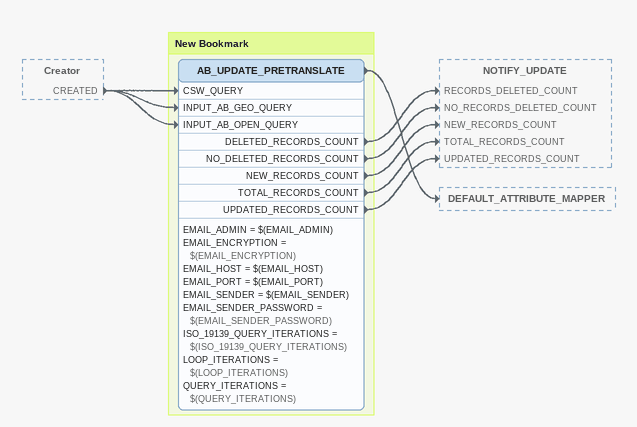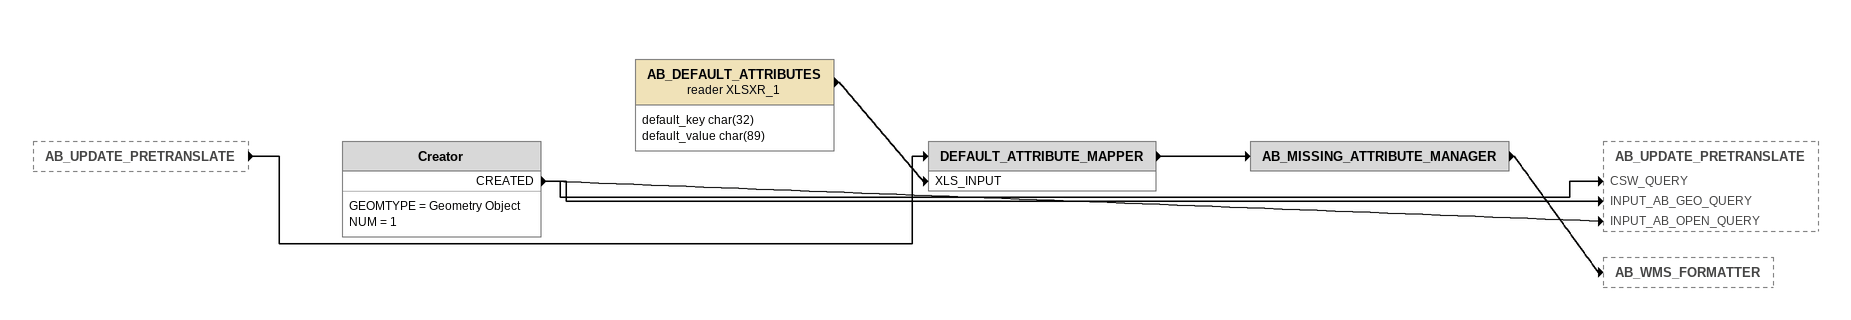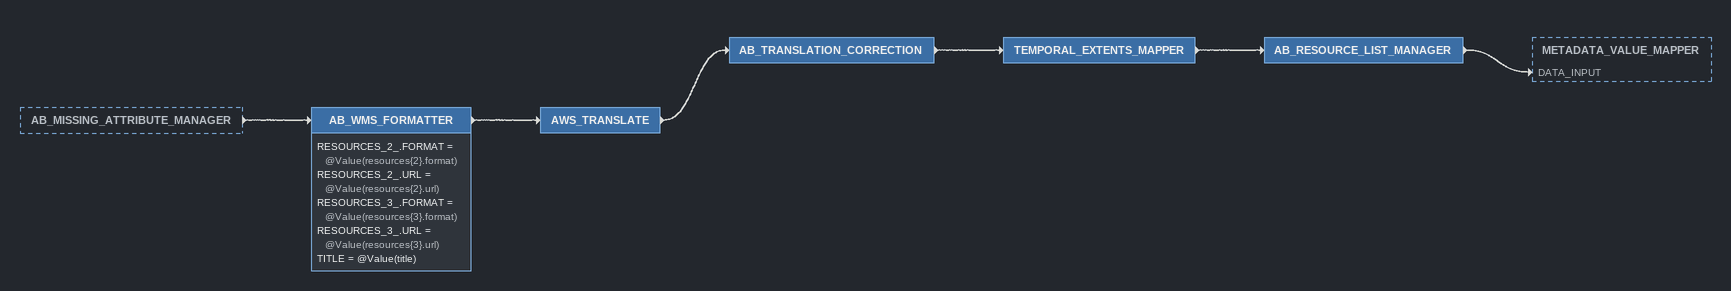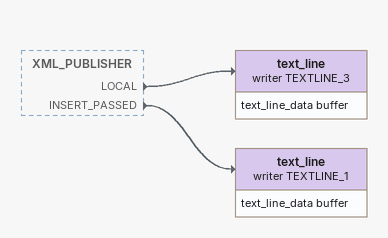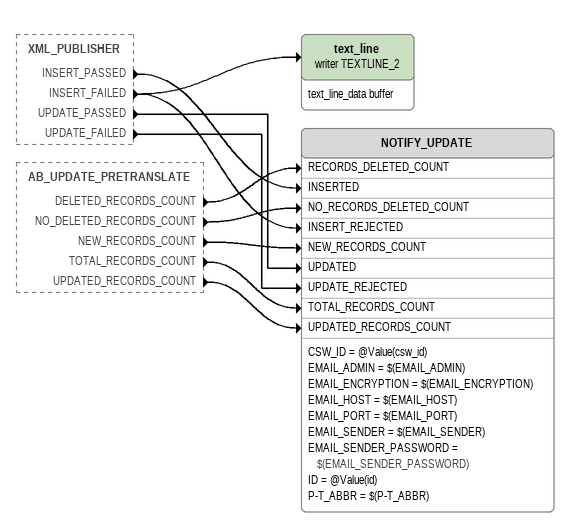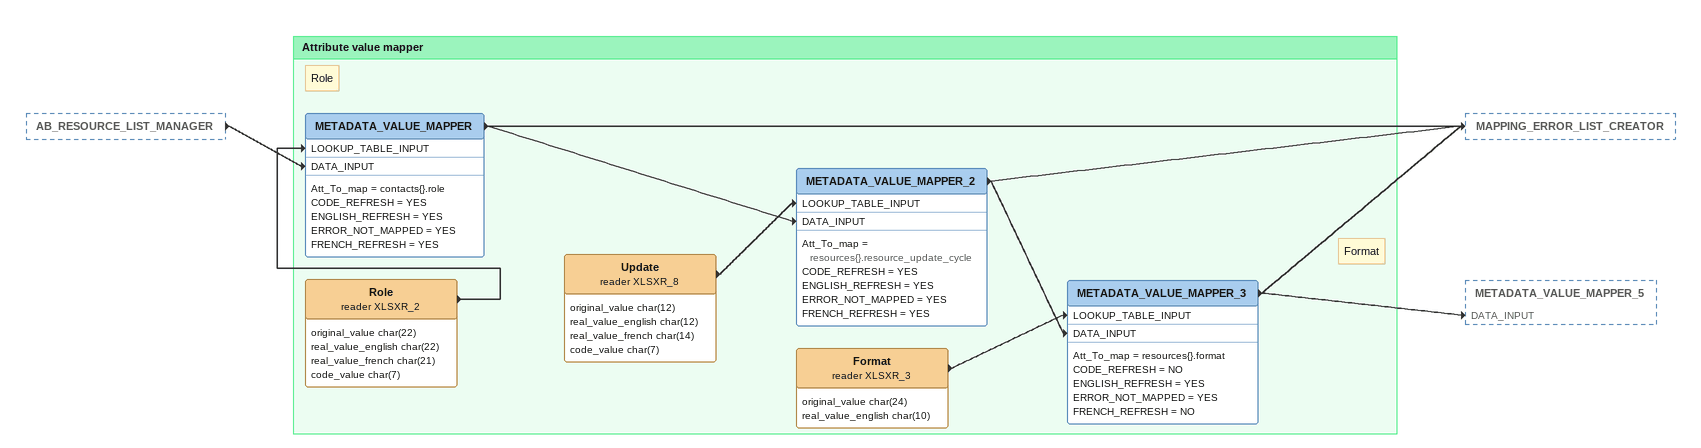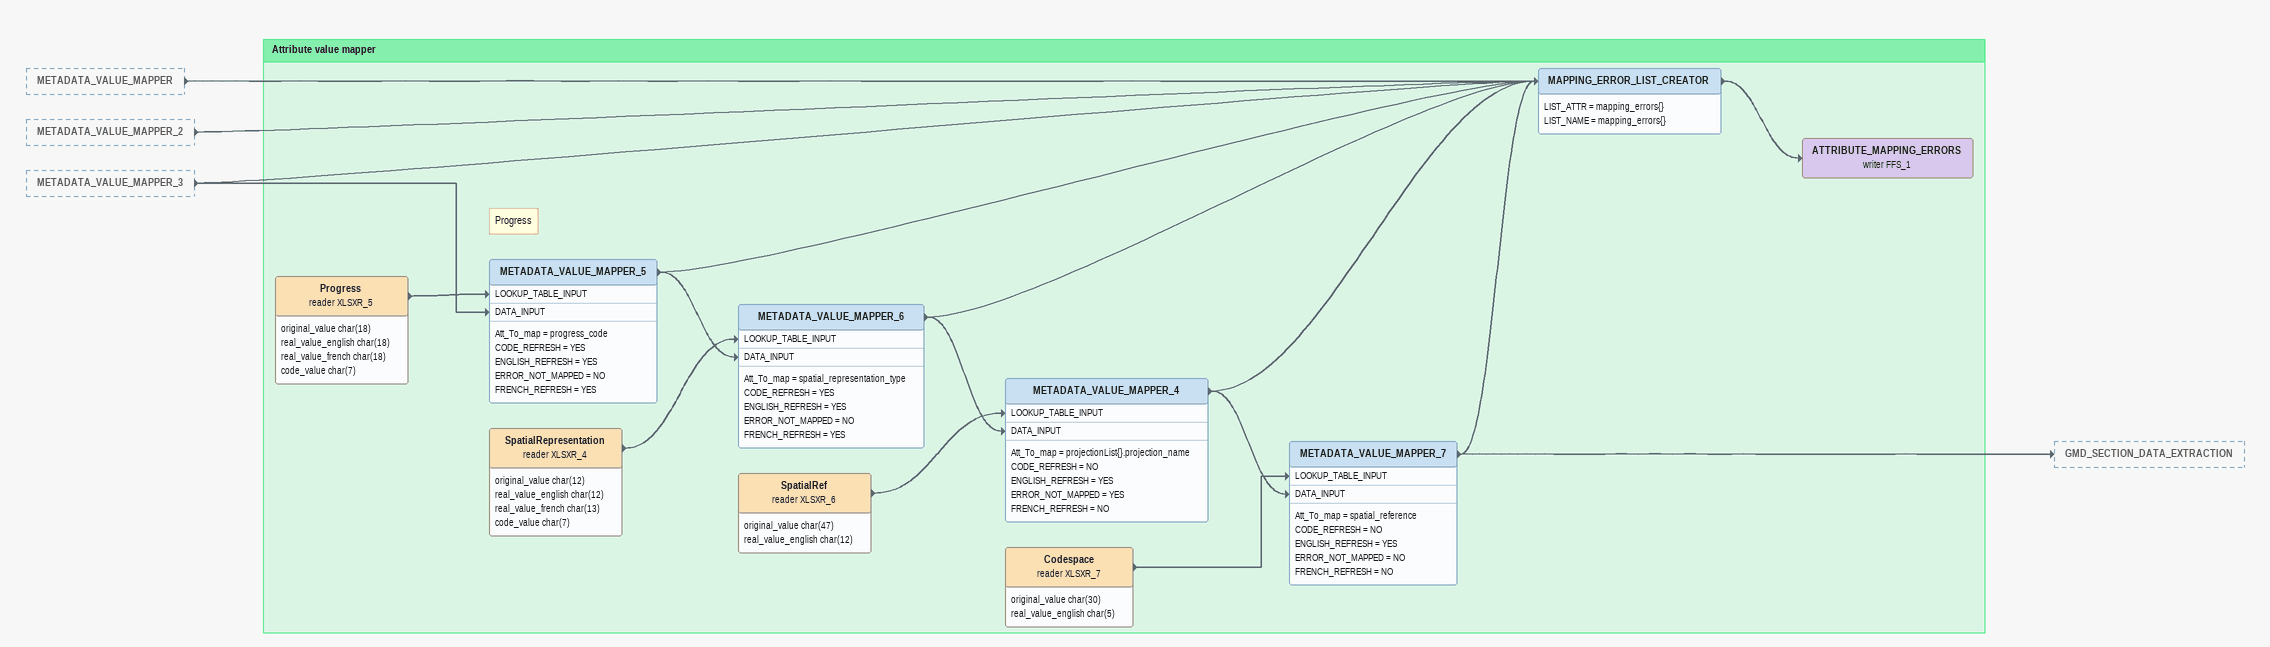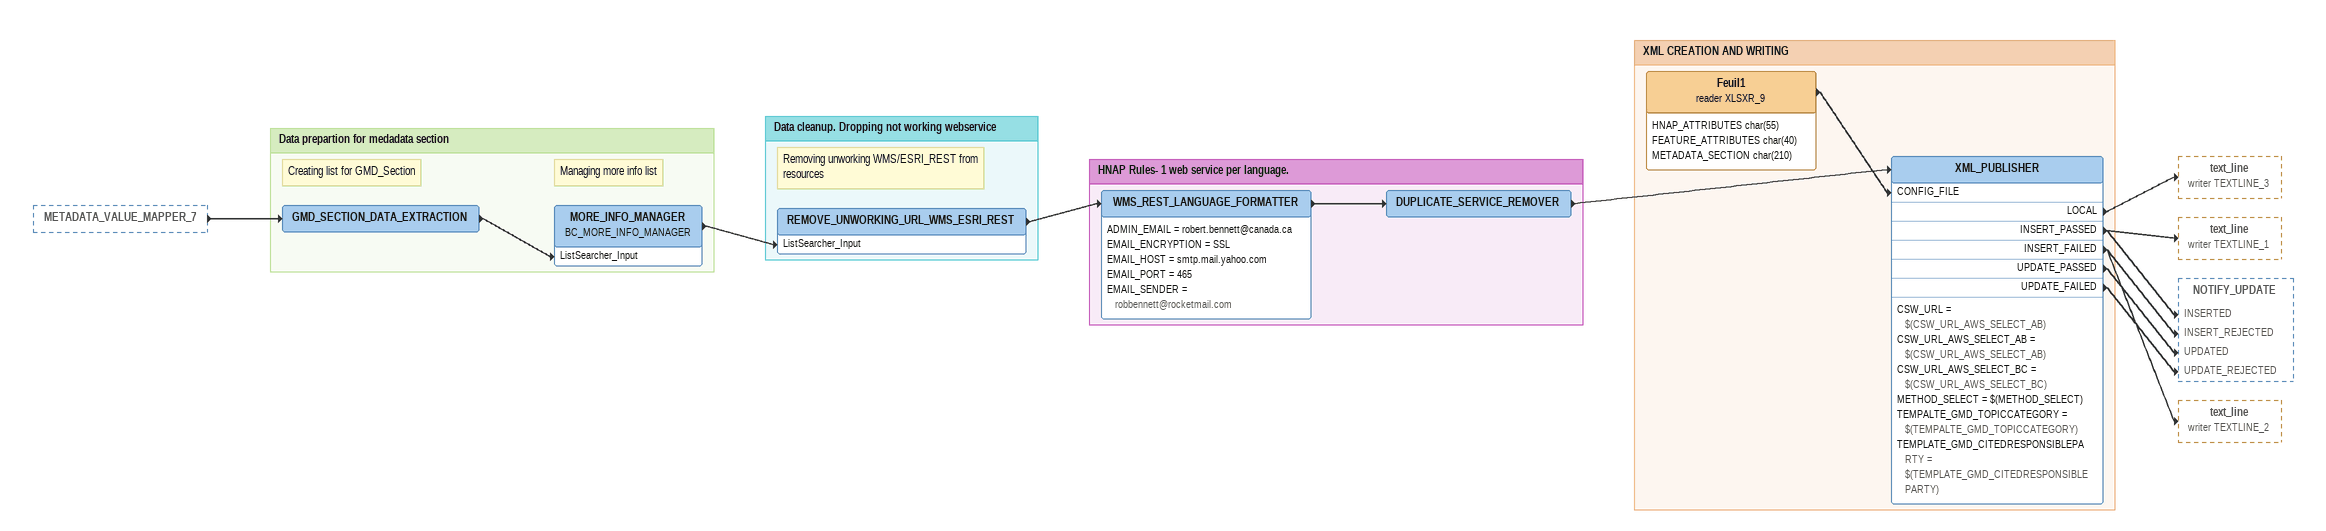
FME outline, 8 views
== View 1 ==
Creator [outside]
    CREATED -> AB_UPDATE_PRETRANSLATE [CSW_QUERY]
    CREATED -> AB_UPDATE_PRETRANSLATE [INPUT_AB_GEO_QUERY]
    CREATED -> AB_UPDATE_PRETRANSLATE [INPUT_AB_OPEN_QUERY]

Bookmark: New Bookmark
AB_UPDATE_PRETRANSLATE
    EMAIL_ADMIN = $(EMAIL_ADMIN)
    EMAIL_ENCRYPTION = $(EMAIL_ENCRYPTION)
    EMAIL_HOST = $(EMAIL_HOST)
    EMAIL_PORT = $(EMAIL_PORT)
    EMAIL_SENDER = $(EMAIL_SENDER)
    EMAIL_SENDER_PASSWORD = $(EMAIL_SENDER_PASSWORD)
    ISO_19139_QUERY_ITERATIONS = $(ISO_19139_QUERY_ITERATIONS)
    LOOP_ITERATIONS = $(LOOP_ITERATIONS)
    QUERY_ITERATIONS = $(QUERY_ITERATIONS)
    DELETED_RECORDS_COUNT -> NOTIFY_UPDATE [RECORDS_DELETED_COUNT]
    NO_DELETED_RECORDS_COUNT -> NOTIFY_UPDATE [NO_RECORDS_DELETED_COUNT]
    NEW_RECORDS_COUNT -> NOTIFY_UPDATE [NEW_RECORDS_COUNT]
    -> DEFAULT_ATTRIBUTE_MAPPER
    TOTAL_RECORDS_COUNT -> NOTIFY_UPDATE [TOTAL_RECORDS_COUNT]
    UPDATED_RECORDS_COUNT -> NOTIFY_UPDATE [UPDATED_RECORDS_COUNT]

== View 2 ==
AB_UPDATE_PRETRANSLATE [outside]
    -> DEFAULT_ATTRIBUTE_MAPPER
Creator
    GEOMTYPE = Geometry Object
    NUM = 1
    CREATED -> AB_UPDATE_PRETRANSLATE [CSW_QUERY]
    CREATED -> AB_UPDATE_PRETRANSLATE [INPUT_AB_GEO_QUERY]
    CREATED -> AB_UPDATE_PRETRANSLATE [INPUT_AB_OPEN_QUERY]
AB_DEFAULT_ATTRIBUTES (reader XLSXR_1)
    attributes: default_key char(32), default_value char(89)
    -> DEFAULT_ATTRIBUTE_MAPPER [XLS_INPUT]
DEFAULT_ATTRIBUTE_MAPPER
    -> AB_MISSING_ATTRIBUTE_MANAGER
AB_MISSING_ATTRIBUTE_MANAGER
    -> AB_WMS_FORMATTER

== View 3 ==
AB_MISSING_ATTRIBUTE_MANAGER [outside]
    -> AB_WMS_FORMATTER
AB_WMS_FORMATTER
    RESOURCES_2_.FORMAT = @Value(resources{2}.format)
    RESOURCES_2_.URL = @Value(resources{2}.url)
    RESOURCES_3_.FORMAT = @Value(resources{3}.format)
    RESOURCES_3_.URL = @Value(resources{3}.url)
    TITLE = @Value(title)
    -> AWS_TRANSLATE
AWS_TRANSLATE
    -> AB_TRANSLATION_CORRECTION
AB_TRANSLATION_CORRECTION
    -> TEMPORAL_EXTENTS_MAPPER
TEMPORAL_EXTENTS_MAPPER
    -> AB_RESOURCE_LIST_MANAGER
AB_RESOURCE_LIST_MANAGER
    -> METADATA_VALUE_MAPPER [DATA_INPUT]

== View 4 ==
XML_PUBLISHER [outside]
    LOCAL -> text_line (writer TEXTLINE_3)
    INSERT_PASSED -> text_line (writer TEXTLINE_1)
text_line (writer TEXTLINE_3)
    attributes: text_line_data buffer
text_line (writer TEXTLINE_1)
    attributes: text_line_data buffer

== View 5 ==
XML_PUBLISHER [outside]
    INSERT_PASSED -> NOTIFY_UPDATE [INSERTED]
    INSERT_FAILED -> text_line (writer TEXTLINE_2)
    INSERT_FAILED -> NOTIFY_UPDATE [INSERT_REJECTED]
    UPDATE_PASSED -> NOTIFY_UPDATE [UPDATED]
    UPDATE_FAILED -> NOTIFY_UPDATE [UPDATE_REJECTED]
AB_UPDATE_PRETRANSLATE [outside]
    DELETED_RECORDS_COUNT -> NOTIFY_UPDATE [RECORDS_DELETED_COUNT]
    NO_DELETED_RECORDS_COUNT -> NOTIFY_UPDATE [NO_RECORDS_DELETED_COUNT]
    NEW_RECORDS_COUNT -> NOTIFY_UPDATE [NEW_RECORDS_COUNT]
    TOTAL_RECORDS_COUNT -> NOTIFY_UPDATE [TOTAL_RECORDS_COUNT]
    UPDATED_RECORDS_COUNT -> NOTIFY_UPDATE [UPDATED_RECORDS_COUNT]
text_line (writer TEXTLINE_2)
    attributes: text_line_data buffer
NOTIFY_UPDATE
    CSW_ID = @Value(csw_id)
    EMAIL_ADMIN = $(EMAIL_ADMIN)
    EMAIL_ENCRYPTION = $(EMAIL_ENCRYPTION)
    EMAIL_HOST = $(EMAIL_HOST)
    EMAIL_PORT = $(EMAIL_PORT)
    EMAIL_SENDER = $(EMAIL_SENDER)
    EMAIL_SENDER_PASSWORD = $(EMAIL_SENDER_PASSWORD)
    ID = @Value(id)
    P-T_ABBR = $(P-T_ABBR)

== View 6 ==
AB_RESOURCE_LIST_MANAGER [outside]
    -> METADATA_VALUE_MAPPER [DATA_INPUT]

Bookmark: Attribute value mapper
Role (reader XLSXR_2)
    attributes: original_value char(22), real_value_english char(22), real_value_french char(21), code_value char(7)
    -> METADATA_VALUE_MAPPER [LOOKUP_TABLE_INPUT]
Note: Role
METADATA_VALUE_MAPPER
    Att_To_map = contacts{}.role
    CODE_REFRESH = YES
    ENGLISH_REFRESH = YES
    ERROR_NOT_MAPPED = YES
    FRENCH_REFRESH = YES
    -> METADATA_VALUE_MAPPER_2 [DATA_INPUT]
    -> MAPPING_ERROR_LIST_CREATOR
Update (reader XLSXR_8)
    attributes: original_value char(12), real_value_english char(12), real_value_french char(14), code_value char(7)
    -> METADATA_VALUE_MAPPER_2 [LOOKUP_TABLE_INPUT]
METADATA_VALUE_MAPPER_2
    Att_To_map = resources{}.resource_update_cycle
    CODE_REFRESH = YES
    ENGLISH_REFRESH = YES
    ERROR_NOT_MAPPED = YES
    FRENCH_REFRESH = YES
    -> MAPPING_ERROR_LIST_CREATOR
    -> METADATA_VALUE_MAPPER_3 [DATA_INPUT]
Format (reader XLSXR_3)
    attributes: original_value char(24), real_value_english char(10)
    -> METADATA_VALUE_MAPPER_3 [LOOKUP_TABLE_INPUT]
Note: Format
METADATA_VALUE_MAPPER_3
    Att_To_map = resources{}.format
    CODE_REFRESH = NO
    ENGLISH_REFRESH = YES
    ERROR_NOT_MAPPED = YES
    FRENCH_REFRESH = NO
    -> METADATA_VALUE_MAPPER_5 [DATA_INPUT]
    -> MAPPING_ERROR_LIST_CREATOR

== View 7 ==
METADATA_VALUE_MAPPER [outside]
    -> MAPPING_ERROR_LIST_CREATOR
METADATA_VALUE_MAPPER_2 [outside]
    -> MAPPING_ERROR_LIST_CREATOR
METADATA_VALUE_MAPPER_3 [outside]
    -> METADATA_VALUE_MAPPER_5 [DATA_INPUT]
    -> MAPPING_ERROR_LIST_CREATOR

Bookmark: Attribute value mapper
Progress (reader XLSXR_5)
    attributes: original_value char(18), real_value_english char(18), real_value_french char(18), code_value char(7)
    -> METADATA_VALUE_MAPPER_5 [LOOKUP_TABLE_INPUT]
Note: Progress
METADATA_VALUE_MAPPER_5
    Att_To_map = progress_code
    CODE_REFRESH = YES
    ENGLISH_REFRESH = YES
    ERROR_NOT_MAPPED = NO
    FRENCH_REFRESH = YES
    -> METADATA_VALUE_MAPPER_6 [DATA_INPUT]
    -> MAPPING_ERROR_LIST_CREATOR
SpatialRepresentation (reader XLSXR_4)
    attributes: original_value char(12), real_value_english char(12), real_value_french char(13), code_value char(7)
    -> METADATA_VALUE_MAPPER_6 [LOOKUP_TABLE_INPUT]
METADATA_VALUE_MAPPER_6
    Att_To_map = spatial_representation_type
    CODE_REFRESH = YES
    ENGLISH_REFRESH = YES
    ERROR_NOT_MAPPED = NO
    FRENCH_REFRESH = YES
    -> MAPPING_ERROR_LIST_CREATOR
    -> METADATA_VALUE_MAPPER_4 [DATA_INPUT]
SpatialRef (reader XLSXR_6)
    attributes: original_value char(47), real_value_english char(12)
    -> METADATA_VALUE_MAPPER_4 [LOOKUP_TABLE_INPUT]
METADATA_VALUE_MAPPER_4
    Att_To_map = projectionList{}.projection_name
    CODE_REFRESH = NO
    ENGLISH_REFRESH = YES
    ERROR_NOT_MAPPED = YES
    FRENCH_REFRESH = NO
    -> MAPPING_ERROR_LIST_CREATOR
    -> METADATA_VALUE_MAPPER_7 [DATA_INPUT]
Codespace (reader XLSXR_7)
    attributes: original_value char(30), real_value_english char(5)
    -> METADATA_VALUE_MAPPER_7 [LOOKUP_TABLE_INPUT]
METADATA_VALUE_MAPPER_7
    Att_To_map = spatial_reference
    CODE_REFRESH = NO
    ENGLISH_REFRESH = YES
    ERROR_NOT_MAPPED = NO
    FRENCH_REFRESH = NO
    -> MAPPING_ERROR_LIST_CREATOR
    -> GMD_SECTION_DATA_EXTRACTION
MAPPING_ERROR_LIST_CREATOR
    LIST_ATTR = mapping_errors{}
    LIST_NAME = mapping_errors{}
    -> ATTRIBUTE_MAPPING_ERRORS (writer FFS_1)
ATTRIBUTE_MAPPING_ERRORS (writer FFS_1)

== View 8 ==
METADATA_VALUE_MAPPER_7 [outside]
    -> GMD_SECTION_DATA_EXTRACTION

Bookmark: Data prepartion for medadata section
Note: Creating list for GMD_Section
GMD_SECTION_DATA_EXTRACTION
    -> MORE_INFO_MANAGER [ListSearcher_Input]
Note: Managing more info list
MORE_INFO_MANAGER: BC_MORE_INFO_MANAGER
    -> REMOVE_UNWORKING_URL_WMS_ESRI_REST [ListSearcher_Input]

Bookmark: Data cleanup. Dropping not working webservice
Note: Removing unworking WMS/ESRI_REST from resources
REMOVE_UNWORKING_URL_WMS_ESRI_REST
    -> WMS_REST_LANGUAGE_FORMATTER

Bookmark: HNAP Rules- 1 web service per language.
WMS_REST_LANGUAGE_FORMATTER
    ADMIN_EMAIL = robert.bennett@canada.ca
    EMAIL_ENCRYPTION = SSL
    EMAIL_HOST = smtp.mail.yahoo.com
    EMAIL_PORT = 465
    EMAIL_SENDER = robbennett@rocketmail.com
    -> DUPLICATE_SERVICE_REMOVER
DUPLICATE_SERVICE_REMOVER
    -> XML_PUBLISHER

Bookmark: XML CREATION AND WRITING
Feuil1 (reader XLSXR_9)
    attributes: HNAP_ATTRIBUTES char(55), FEATURE_ATTRIBUTES char(40), METADATA_SECTION char(210)
    -> XML_PUBLISHER [CONFIG_FILE]
XML_PUBLISHER
    CSW_URL = $(CSW_URL_AWS_SELECT_AB)
    CSW_URL_AWS_SELECT_AB = $(CSW_URL_AWS_SELECT_AB)
    CSW_URL_AWS_SELECT_BC = $(CSW_URL_AWS_SELECT_BC)
    METHOD_SELECT = $(METHOD_SELECT)
    TEMPALTE_GMD_TOPICCATEGORY = $(TEMPALTE_GMD_TOPICCATEGORY)
    TEMPLATE_GMD_CITEDRESPONSIBLEPARTY = $(TEMPLATE_GMD_CITEDRESPONSIBLEPARTY)
    LOCAL -> text_line (writer TEXTLINE_3)
    INSERT_PASSED -> text_line (writer TEXTLINE_1)
    INSERT_PASSED -> NOTIFY_UPDATE [INSERTED]
    INSERT_FAILED -> text_line (writer TEXTLINE_2)
    INSERT_FAILED -> NOTIFY_UPDATE [INSERT_REJECTED]
    UPDATE_PASSED -> NOTIFY_UPDATE [UPDATED]
    UPDATE_FAILED -> NOTIFY_UPDATE [UPDATE_REJECTED]
